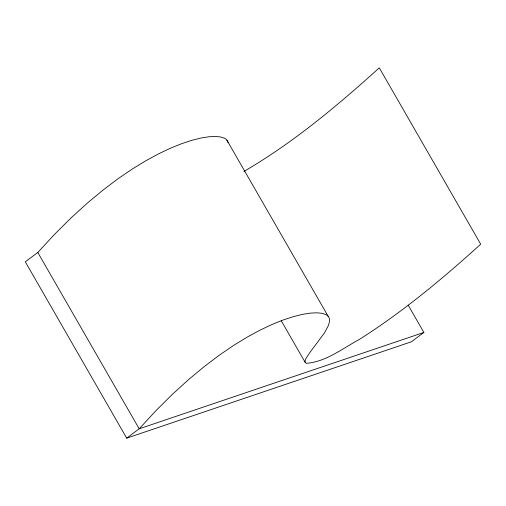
<?xml version="1.0" encoding="UTF-8"?>
<svg xmlns="http://www.w3.org/2000/svg" width="506" height="506" viewBox="0 0 506 506"><rect width="100%" height="100%" fill="white"/><g stroke="black" fill="none" stroke-linecap="round" stroke-linejoin="round"><path stroke-width="0.76" d="M408.152 305.112L423.87 332.448L411.372 341.803L126.702 438.152L25.3 261.811L37.805 252.462L54.724 234.145L71.295 217.694L87.424 203.02L103.053 190.047L118.107 178.7L132.502 168.896L146.171 160.554L159.042 153.596L171.047 147.942L182.097 143.514L192.135 140.232L201.072 138.011L208.851 136.784L215.385 136.456L220.61 136.962L224.449 138.214A236.783 36.634 -29.9 0 1 227.997 142.622M126.702 438.152L139.201 428.803L156.126 410.486L172.691 394.035L188.827 379.361L204.456 366.388L219.503 355.041L233.898 345.237L247.573 336.895L260.445 329.937L272.443 324.283L283.499 319.855L293.537 316.573L302.474 314.352L310.254 313.125L316.788 312.803L322.012 313.303L325.851 314.555A236.783 36.634 -29.9 0 1 329.412 321.942L328.489 325.32L324.485 332.885L310.007 352.309L306.035 358.368L305.124 360.664L305.162 362.347L306.326 363.333C325.934 361.879 342.606 348.419 359.443 339.374C402.915 311.785 442.63 278.736 480.7 244.189L379.298 67.848C337.116 105.906 293.189 142.743 243.962 171.433M423.87 332.448L139.201 428.803L37.805 252.462M226.865 140.13L328.267 316.471M281.191 320.652L305.162 362.347"/></g></svg>
